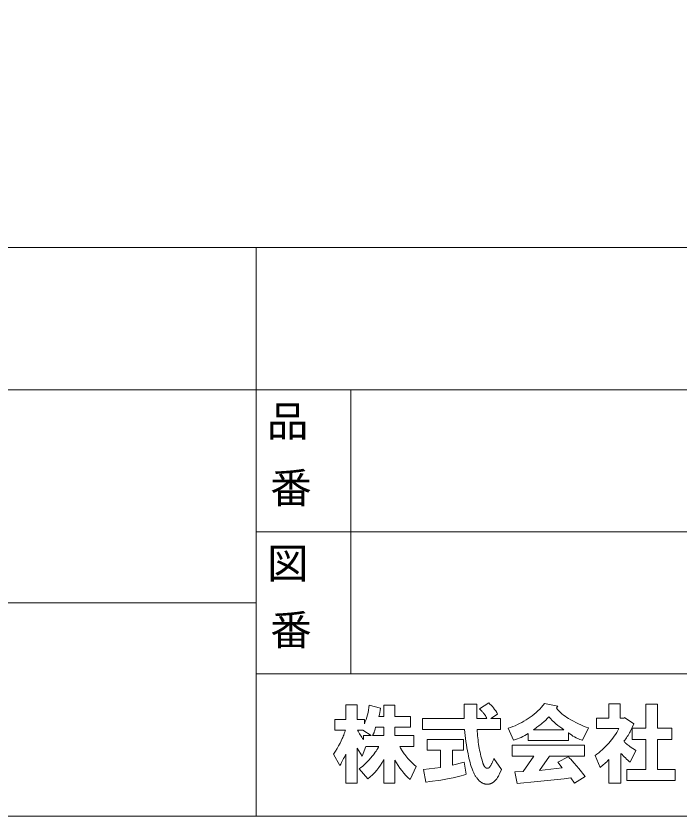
# Model space of a CAD drawing. Units: millimetres, scale not verified. Extents: x -2030 to 2030, y -1430 to 1430.
# Drawn here: x 1338.6 to 1618.7, y -1380 to -1042.2 of the extents above; entities that cross this region are included whole.
import ezdxf
from ezdxf.enums import TextEntityAlignment as Align

# ---------------------------------------------------------------- set-up
doc = ezdxf.new("R2010")
doc.units = ezdxf.units.MM
doc.header["$LTSCALE"] = 10
for name, color, linetype, lineweight in [('0-1_図面_FORMAT$03_TEXT', 7, 'Continuous', 18), ('0-2_図面_FORMAT$02_LOGO$01_MZ_LO', 7, 'Continuous', 18), ('0-3_図面_FORMAT$01_WAKU$OUT_LINE', 6, 'Continuous', 18), ('0-5_図面_FORMAT$01_WAKU$SUB_LINE', 7, 'Continuous', 18)]:
    doc.layers.add(name, color=color, linetype=linetype, lineweight=lineweight)
doc.styles.add('ＭＳ ゴシック', font='')
doc.styles.get('ＭＳ ゴシック').set_extended_font_data('MS Gothic')

# ---------------------------------------------------------------- blocks, each defined once
blk = doc.blocks.new('X22')
at = {"layer": '0-1_図面_FORMAT$03_TEXT', "style": 'ＭＳ ゴシック'}
for s, p in [('品', (1654.58, -1075.09)), ('番', (1656, -1103.2))]:
    blk.add_text(s, height=12.83, dxfattribs=at).set_placement(p, align=Align.BOTTOM_LEFT)
blk = doc.blocks.new('X23')
at = {"layer": '0-1_図面_FORMAT$03_TEXT', "style": 'ＭＳ ゴシック'}
for s, p in [('図', (1654.67, -1135.09)), ('番', (1656, -1163.2))]:
    blk.add_text(s, height=12.83, dxfattribs=at).set_placement(p, align=Align.BOTTOM_LEFT)

msp = doc.modelspace()

# ---------------------------------------------------------------- linework, layer by layer
at = {"layer": '0-2_図面_FORMAT$02_LOGO$01_MZ_LO'}
for p, q in [((1487.79, -1333.22), (1492.52, -1334.51)), ((1534.44, -1334.8), (1538.31, -1332.21)), ((1485.78, -1339.25), (1485.78, -1341.11)), ((1548.79, -1348), (1546.5, -1342.98)), ((1557.26, -1343.55), (1570.04, -1343.55)), ((1580.51, -1342.83), (1577.93, -1348)), ((1599.61, -1341.11), (1598.03, -1344.41)), ((1576.24, -1347.42), (1575.29, -1346.99)), ((1577.79, -1347.96), (1577.31, -1347.82)), ((1475.44, -1358.62), (1472.72, -1353.89)), ((1585.39, -1359.49), (1583.24, -1354.46)), ((1600.47, -1352.31), (1598.03, -1357.33)), ((1487.21, -1364.37), (1483.62, -1360.06)), ((1507.6, -1359.06), (1505.16, -1364.65)), ((1574.49, -1366.09), (1573.05, -1363.94)), ((1579.08, -1363.36), (1574.49, -1366.09))]:
    msp.add_line(p, q, dxfattribs=at)
for points in [[(1477.74, -1343.7), (1473.29, -1343.7), (1473.29, -1339.25), (1477.88, -1339.25), (1477.88, -1333.07), (1482.76, -1333.07), (1482.76, -1339.25), (1485.78, -1339.25)], [(1491.81, -1337.95), (1493.96, -1337.95), (1493.96, -1333.22), (1498.7, -1333.22), (1498.7, -1337.95), (1505.3, -1337.95), (1505.3, -1342.55), (1498.7, -1342.55), (1498.7, -1345.99), (1506.73, -1345.99), (1506.73, -1350.59), (1500.71, -1350.59)], [(1528.12, -1343.41), (1510.32, -1343.41), (1510.32, -1338.82), (1527.98, -1338.82), (1527.98, -1332.79), (1533.29, -1332.79), (1533.29, -1338.82), (1537.45, -1338.82)], [(1560.56, -1334.08), (1561.85, -1332.5), (1567.45, -1333.65), (1566.88, -1334.37)], [(1593.29, -1343.12), (1583.82, -1343.12), (1583.82, -1338.67), (1588.98, -1338.67), (1588.98, -1332.64), (1593.86, -1332.64), (1593.86, -1338.67), (1595.59, -1338.67), (1595.73, -1338.39), (1599.61, -1341.11)], [(1542.05, -1336.95), (1539.17, -1338.82), (1543.34, -1338.82), (1543.34, -1343.41), (1533.43, -1343.41)], [(1537.45, -1338.82), (1537.38, -1338.6), (1537.37, -1338.57), (1537.36, -1338.55), (1537.35, -1338.52), (1537.34, -1338.48), (1537.31, -1338.41), (1537.27, -1338.32), (1537.17, -1338.12), (1537.04, -1337.87), (1537, -1337.8), (1536.96, -1337.73), (1536.87, -1337.58), (1536.77, -1337.42), (1536.65, -1337.25), (1536.53, -1337.08), (1536.39, -1336.9), (1536.09, -1336.51), (1535.92, -1336.31), (1535.74, -1336.11), (1535.56, -1335.91), (1535.38, -1335.71), (1534.98, -1335.31), (1534.44, -1334.8)], [(1472.72, -1353.89), (1473.54, -1352.62), (1474.27, -1351.43), (1474.9, -1350.35), (1475.47, -1349.31), (1475.99, -1348.29), (1476.45, -1347.31), (1476.66, -1346.82), (1476.86, -1346.35), (1477.04, -1345.88), (1477.29, -1345.19), (1477.49, -1344.6), (1477.66, -1344.02), (1477.73, -1343.73), (1477.74, -1343.7)], [(1485.35, -1347.72), (1485.35, -1345.99), (1488.65, -1345.99), (1485.06, -1343.7), (1482.91, -1343.7)], [(1511.76, -1365.66), (1510.75, -1360.35), (1517.93, -1359.49), (1517.93, -1352.17), (1512.33, -1352.17), (1512.33, -1347.72), (1527.69, -1347.72), (1527.69, -1352.17), (1522.95, -1352.17)], [(1572.05, -1344.84), (1572.05, -1348.15), (1554.96, -1348.15), (1554.96, -1345.13)], [(1572.59, -1345.3), (1572.18, -1344.96), (1572.18, -1344.96)], [(1491.81, -1350.59), (1486.35, -1350.59), (1484.77, -1354.75), (1482.76, -1351.3), (1482.76, -1366.09), (1477.88, -1366.09), (1477.88, -1353.89)], [(1488.36, -1355.61), (1489.22, -1354.6), (1489.58, -1354.16), (1489.88, -1353.77), (1490.38, -1353.11), (1490.59, -1352.82), (1490.76, -1352.58), (1490.91, -1352.35), (1491.06, -1352.12), (1491.2, -1351.89), (1491.33, -1351.65), (1491.39, -1351.54), (1491.45, -1351.42), (1491.51, -1351.3), (1491.57, -1351.18), (1491.62, -1351.06), (1491.68, -1350.93), (1491.73, -1350.81), (1491.77, -1350.68), (1491.81, -1350.59)], [(1500.71, -1350.59), (1500.83, -1350.85), (1500.93, -1351.06), (1501.09, -1351.38), (1501.26, -1351.7), (1501.37, -1351.89), (1501.48, -1352.09), (1501.72, -1352.48), (1501.98, -1352.88), (1502.25, -1353.27), (1502.53, -1353.68), (1502.84, -1354.08), (1503.21, -1354.56), (1503.66, -1355.11), (1504.15, -1355.67), (1504.66, -1356.23), (1505.2, -1356.79), (1505.77, -1357.36), (1506.36, -1357.94), (1506.97, -1358.5), (1507.55, -1359.02), (1507.6, -1359.06)], [(1550.37, -1366.23), (1549.37, -1361.35), (1552.81, -1361.21), (1557.4, -1354.75), (1548.22, -1354.75), (1548.22, -1350.16), (1578.79, -1350.16), (1578.79, -1354.75), (1564.01, -1354.75), (1559.7, -1360.78), (1569.32, -1359.63), (1567.45, -1357.33), (1571.9, -1355.04)], [(1595.44, -1348.43), (1595.47, -1348.46), (1595.65, -1348.7), (1595.67, -1348.73), (1595.7, -1348.76), (1595.76, -1348.83), (1595.84, -1348.92), (1595.94, -1349.01), (1596.16, -1349.23), (1596.45, -1349.49), (1596.61, -1349.64), (1596.79, -1349.79), (1597.18, -1350.1), (1597.62, -1350.43), (1598.11, -1350.78), (1599.17, -1351.49), (1600.28, -1352.2), (1600.47, -1352.31)], [(1522.95, -1352.17), (1522.95, -1358.48), (1527.98, -1357.33), (1528.84, -1362.36)], [(1594.15, -1353.6), (1594.15, -1366.09), (1588.98, -1366.09), (1588.98, -1356.18)], [(1498.7, -1356.47), (1498.7, -1366.09), (1493.96, -1366.09), (1493.96, -1356.18)], [(1535.73, -1357.19), (1535.86, -1357.62), (1535.88, -1357.7), (1535.94, -1357.88), (1536.02, -1358.09), (1536.11, -1358.32), (1536.16, -1358.43), (1536.21, -1358.55), (1536.27, -1358.66), (1536.32, -1358.76), (1536.38, -1358.86), (1536.43, -1358.95), (1536.49, -1359.05), (1536.52, -1359.09), (1536.55, -1359.13), (1536.61, -1359.21), (1536.64, -1359.25), (1536.67, -1359.29), (1536.7, -1359.32), (1536.73, -1359.36), (1536.76, -1359.39), (1536.79, -1359.42), (1536.82, -1359.45), (1536.85, -1359.48), (1536.88, -1359.51), (1536.91, -1359.54), (1536.94, -1359.56), (1536.97, -1359.59), (1537.01, -1359.61), (1537.04, -1359.63), (1537.07, -1359.65), (1537.1, -1359.67), (1537.13, -1359.68), (1537.16, -1359.7), (1537.19, -1359.72), (1537.22, -1359.73), (1537.25, -1359.74), (1537.28, -1359.76), (1537.31, -1359.77), (1537.34, -1359.78)], [(1538.84, -1359.15), (1538.89, -1359.07), (1538.95, -1358.99), (1539.02, -1358.89), (1539.09, -1358.77), (1539.16, -1358.64), (1539.33, -1358.34), (1539.53, -1357.98), (1539.63, -1357.77), (1539.74, -1357.55), (1539.84, -1357.32), (1539.95, -1357.08), (1540.17, -1356.54), (1540.4, -1355.94), (1540.47, -1355.75)], [(1540.47, -1355.75), (1543.77, -1360.35), (1542.91, -1362.21)], [(1571.9, -1355.04), (1572.11, -1355.21), (1572.28, -1355.37), (1572.62, -1355.68), (1572.98, -1356.04), (1573.56, -1356.65), (1574.45, -1357.66), (1576.34, -1359.93), (1579.04, -1363.31), (1579.08, -1363.36)], [(1533.68, -1364.44), (1533.53, -1364.25), (1533.37, -1364.06), (1533.22, -1363.85), (1533.07, -1363.64), (1532.92, -1363.43), (1532.78, -1363.2), (1532.63, -1362.97), (1532.49, -1362.73), (1532.21, -1362.24), (1531.95, -1361.74), (1531.7, -1361.21), (1531.57, -1360.92)], [(1537.34, -1359.78), (1537.37, -1359.79), (1537.4, -1359.8), (1537.43, -1359.8), (1537.44, -1359.8), (1537.46, -1359.81), (1537.47, -1359.81), (1537.49, -1359.81), (1537.5, -1359.81), (1537.52, -1359.82), (1537.55, -1359.82), (1537.58, -1359.82), (1537.6, -1359.82), (1537.63, -1359.82), (1537.66, -1359.82), (1537.69, -1359.82), (1537.72, -1359.82), (1537.75, -1359.82), (1537.77, -1359.82), (1537.8, -1359.82), (1537.83, -1359.81), (1537.85, -1359.81), (1537.88, -1359.81), (1537.9, -1359.8), (1537.93, -1359.8), (1537.96, -1359.79), (1537.99, -1359.78), (1538.03, -1359.77)], [(1538.03, -1359.77), (1538.03, -1359.77), (1538.03, -1359.77), (1538.03, -1359.77), (1538.04, -1359.77), (1538.04, -1359.77), (1538.06, -1359.77), (1538.07, -1359.77), (1538.16, -1359.75), (1538.17, -1359.75), (1538.17, -1359.75), (1538.18, -1359.75), (1538.18, -1359.75), (1538.19, -1359.74), (1538.2, -1359.74), (1538.21, -1359.74), (1538.22, -1359.74), (1538.22, -1359.73), (1538.23, -1359.73), (1538.24, -1359.72), (1538.25, -1359.72), (1538.26, -1359.71), (1538.28, -1359.7), (1538.3, -1359.69), (1538.32, -1359.68), (1538.34, -1359.67), (1538.36, -1359.65), (1538.38, -1359.63), (1538.4, -1359.62), (1538.43, -1359.6), (1538.47, -1359.56), (1538.5, -1359.54), (1538.52, -1359.51), (1538.55, -1359.49), (1538.58, -1359.46), (1538.63, -1359.41), (1538.68, -1359.35), (1538.73, -1359.29), (1538.79, -1359.22), (1538.84, -1359.15)], [(1528.84, -1362.36), (1527.67, -1362.74), (1526.7, -1363.02), (1524.97, -1363.47), (1523.23, -1363.87), (1520.83, -1364.34), (1518.03, -1364.82), (1513.38, -1365.47), (1511.87, -1365.65), (1511.76, -1365.66)], [(1538.46, -1366.52), (1537.84, -1366.6), (1537.8, -1366.6), (1537.77, -1366.61), (1537.7, -1366.61), (1537.63, -1366.61), (1537.56, -1366.61), (1537.49, -1366.61), (1537.41, -1366.61), (1537.34, -1366.6), (1537.26, -1366.59), (1537.18, -1366.58), (1537.1, -1366.57), (1537.02, -1366.55), (1536.93, -1366.53), (1536.85, -1366.51), (1536.76, -1366.49), (1536.67, -1366.46), (1536.58, -1366.44), (1536.4, -1366.38), (1536.22, -1366.32), (1536.05, -1366.25), (1535.88, -1366.17), (1535.71, -1366.1), (1535.55, -1366.02), (1535.39, -1365.93), (1535.24, -1365.84), (1535.16, -1365.79), (1535.09, -1365.74), (1535.01, -1365.69), (1534.93, -1365.63), (1534.86, -1365.57), (1534.78, -1365.52), (1534.62, -1365.39), (1534.47, -1365.25), (1534.31, -1365.11), (1534.15, -1364.95), (1533.99, -1364.79), (1533.84, -1364.62), (1533.68, -1364.44)], [(1542.91, -1362.21), (1542.61, -1362.79), (1542.56, -1362.9), (1542.42, -1363.13), (1542.26, -1363.39), (1542.08, -1363.68), (1541.89, -1363.97), (1541.69, -1364.25), (1541.59, -1364.38), (1541.49, -1364.51), (1541.39, -1364.63), (1541.29, -1364.76), (1541.18, -1364.87), (1541.08, -1364.99), (1540.97, -1365.1), (1540.87, -1365.2), (1540.76, -1365.3), (1540.66, -1365.4), (1540.55, -1365.5), (1540.44, -1365.59), (1540.33, -1365.67), (1540.22, -1365.76), (1540.11, -1365.84), (1540, -1365.91), (1539.88, -1365.98), (1539.77, -1366.05), (1539.65, -1366.11), (1539.54, -1366.17), (1539.42, -1366.22), (1539.3, -1366.28), (1539.19, -1366.32), (1539.07, -1366.37), (1538.95, -1366.4), (1538.82, -1366.44), (1538.7, -1366.47), (1538.58, -1366.5), (1538.46, -1366.52)]]:
    msp.add_lwpolyline(points, dxfattribs=at)
for points in [[(1596.59, -1360.35), (1604.63, -1360.35), (1604.63, -1347.72), (1598.89, -1347.72), (1598.89, -1342.98), (1604.63, -1342.98), (1604.63, -1332.79), (1609.65, -1332.79), (1609.65, -1342.98), (1615.68, -1342.98), (1615.68, -1347.72), (1609.65, -1347.72), (1609.65, -1360.35), (1617.12, -1360.35), (1617.12, -1364.94), (1596.59, -1364.94)], [(1489.22, -1345.99), (1493.96, -1345.99), (1493.96, -1342.55), (1490.51, -1342.55), (1490.29, -1343.38), (1490.18, -1343.76), (1490.07, -1344.12), (1489.96, -1344.45), (1489.85, -1344.75), (1489.8, -1344.89), (1489.75, -1345.02), (1489.69, -1345.14), (1489.64, -1345.26), (1489.54, -1345.47), (1489.49, -1345.56), (1489.44, -1345.65), (1489.39, -1345.74), (1489.34, -1345.81), (1489.3, -1345.88), (1489.25, -1345.95)]]:
    msp.add_lwpolyline(points, close=True, dxfattribs=at)
for centre, radius, start, end in [((1461.18, -1330.65), 26.73, 336.9555, 354.4823), ((1512.93, -1357.92), 36.13, 40.6891, 45.361), ((1540.52, -1316.29), 26.8, 300.4505, 318.4051), ((1481.31, -1333.97), 11.23, 339.2145, 357.2489), ((1528.18, -1344.33), 15.71, 28.019, 39.3612), ((1580.76, -1323.48), 17.64, 218.1234, 240.4124), ((1536.11, -1311.1), 33.53, 288.048, 302.4583), ((1511.59, -1279.73), 78.48, 305.5893, 308.8804), ((1550.07, -1326.6), 17.85, 307.1635, 319.8989), ((1584.3, -1320.65), 26.98, 220.2875, 238.0823), ((1593.49, -1304.56), 40.41, 237.9519, 251.2723), ((1508.74, -1330.76), 28.89, 206.5964, 215.9311), ((1606.32, -1337.82), 78.39, 184.0913, 191.723), ((1591.26, -1341.25), 57.87, 182.1374, 189.2838), ((1567.03, -1329.39), 29.63, 317.801, 332.3941), ((1580.56, -1336.02), 19.38, 320.1832, 334.3463), ((1542.94, -1327.35), 21.46, 285.8204, 304.0674), ((1584.08, -1330.63), 18.63, 229.7636, 230.298), ((1580.26, -1336.06), 12, 230.298, 245.5776), ((1579.65, -1339.9), 8.26, 245.5776, 253.5191), ((1586.49, -1341.56), 53.12, 189.7845, 197.1127), ((1582.33, -1332.6), 16.02, 253.5191, 254.0546), ((1562.07, -1325.16), 36.15, 305.8545, 318.12), ((1409.45, -1321.63), 75.66, 330.7266, 334.7627), ((1570.04, -1346.28), 41.17, 190.4486, 200.8359), ((1652.05, -1297.35), 80.73, 224.1712, 227.9907), ((1469.28, -1340.04), 24.62, 305.6271, 320.7931), ((1470.31, -1343.56), 26.8, 309.0832, 331.9015), ((1524.26, -1342.93), 28.93, 207.9119, 228.6684), ((1567.68, -1336.63), 28.92, 307.7781, 317.45), ((1505.13, -806.39), 561.66, 274.6196, 276.9452)]:
    msp.add_arc(centre, radius, start, end, dxfattribs=at)
at = {"layer": '0-3_図面_FORMAT$01_WAKU$OUT_LINE'}
for p, q in [((1980, -1140), (-1980, -1140)), ((1980, -1200), (-780, -1200))]:
    msp.add_line(p, q, dxfattribs=at)
msp.add_lwpolyline([(-1980, -1380), (1980, -1380), (1980, 1380), (-1980, 1380)], close=True, dxfattribs=at)
at = {"layer": '0-5_図面_FORMAT$01_WAKU$SUB_LINE'}
for p, q in [((1440, -1140), (1440, -1380)), ((1480, -1320), (1480, -1200)), ((1440, -1260), (1980, -1260)), ((120, -1290), (1440, -1290)), ((1440, -1320), (1980, -1320))]:
    msp.add_line(p, q, dxfattribs=at)

# ---------------------------------------------------------------- block references
at = {"layer": '0-1_図面_FORMAT$03_TEXT'}
for name in ['X22', 'X23']:
    msp.add_blockref(name, (-210, -148.5), dxfattribs=at)

doc.saveas('drawing.dxf')
